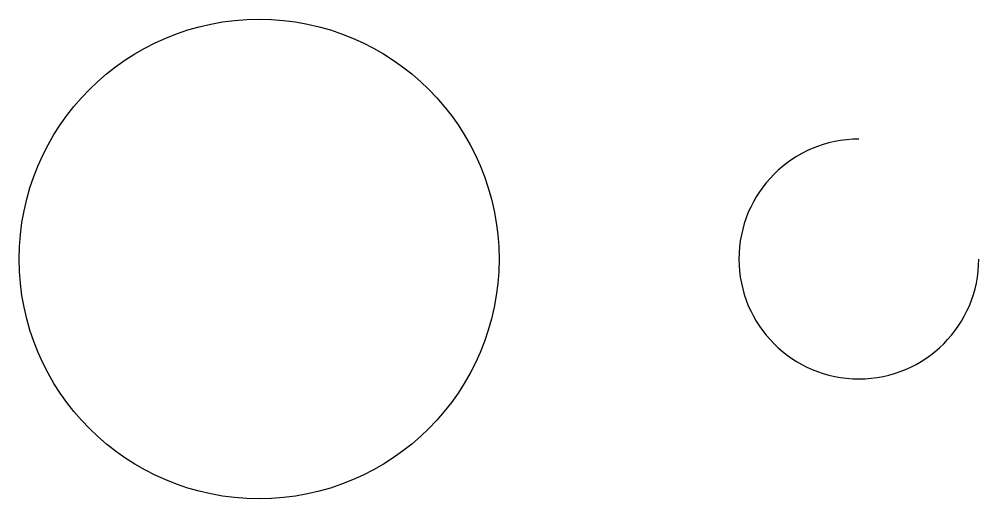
# Model space of a CAD drawing. Header units: millimetres. Extents: x 0 to 80, y 0 to 40.
import ezdxf

# ---------------------------------------------------------------- set-up
doc = ezdxf.new("R2010")
doc.units = ezdxf.units.MM
doc.layers.add('CUTLINE', color=1, linetype='CONTINUOUS')

msp = doc.modelspace()

# ---------------------------------------------------------------- linework, layer by layer
at = {"layer": 'CUTLINE', "color": 1, "linetype": 'CONTINUOUS'}
msp.add_circle((20, 20), 20, dxfattribs=at)
msp.add_arc((70, 20), 10, 90, 0, dxfattribs=at)

doc.saveas('drawing.dxf')
